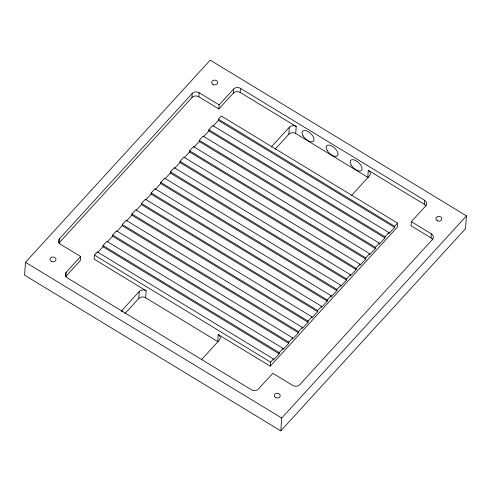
<?xml version="1.0" encoding="UTF-8"?>
<svg xmlns="http://www.w3.org/2000/svg" width="491" height="491" viewBox="0 0 491 491"><rect width="100%" height="100%" fill="white"/><g stroke="black" fill="none" stroke-linecap="round" stroke-linejoin="round"><path stroke-width="0.74" d="M25.495 262.304L24.55 275.138L280.791 430.859L465.505 228.696L466.45 215.862L210.209 60.141L25.495 262.304L281.73 418.025L280.791 430.859M59.178 242.824L59.479 238.743L192.239 93.437A4.941 3.983 4.2 0 1 199.131 92.713L219.152 104.878L218.851 108.959L198.83 96.795A4.941 3.983 4.2 0 0 191.944 97.519L59.178 242.824A4.941 3.983 4.2 0 0 58.834 243.26M65.536 276.807A4.941 3.983 4.2 0 1 65.88 276.378L66.181 272.29L80.61 256.498L60.596 244.334A4.941 3.983 4.2 0 1 59.479 238.743M80.61 256.498L80.315 260.58L65.88 276.378M97.672 252.527L102.963 246.74L103.049 245.568L106.897 241.357L283.062 348.42L279.213 352.63L279.127 353.796L273.358 360.112L273.444 358.946L97.279 251.889L94.395 255.05L94.094 259.131L146.14 290.764L145.624 297.761L217.697 341.558A4.941 3.983 4.2 0 1 218.194 341.902M107.296 242.002L112.586 236.208L112.672 235.042L116.52 230.831L292.685 337.888L292.599 339.054L298.368 332.738L298.454 331.572L302.303 327.356L126.138 220.299L122.29 224.51L122.204 225.676L116.913 231.47M121.829 311.84L121.934 310.441L139.254 291.488A4.941 3.983 4.2 0 1 146.14 290.764M126.537 220.938L131.827 215.15L131.913 213.984L135.761 209.774L311.926 316.83L311.84 317.996L317.616 311.681L317.695 310.515L321.55 306.298L145.379 199.242L141.531 203.452L141.451 204.618L136.154 210.412M124.984 313.54L138.738 298.485L139.254 291.488M145.778 199.88L151.068 194.092L151.154 192.926L155.003 188.71L331.167 295.772L331.081 296.938L336.857 290.623L336.943 289.451L340.791 285.24L164.626 178.184L160.778 182.394L160.692 183.56L155.395 189.354M165.019 178.822L170.309 173.035L170.395 171.868L174.244 167.652L350.408 274.715L350.322 275.881L356.098 269.559L356.184 268.393L360.032 264.183L183.867 157.126L180.019 161.336L179.933 162.503L174.636 168.296M191.944 97.519L192.239 93.437M184.26 157.764L189.551 151.977L189.636 150.805L193.485 146.594L369.649 253.657L369.563 254.823L375.339 248.501L375.425 247.335L379.273 243.125L203.108 136.068L199.26 140.279L199.174 141.445L193.884 147.239M198.83 96.795L199.131 92.713M203.501 136.707L208.792 130.913L208.878 129.747L212.726 125.536L388.89 232.593L388.804 233.765L394.58 227.443L394.666 226.277L397.55 223.117L221.386 116.06L218.501 119.221L218.415 120.387L213.125 126.175M218.851 108.959L233.28 93.167L233.581 89.08A4.941 3.983 4.2 0 1 240.473 88.355L424.641 200.279A4.941 3.983 4.2 0 1 425.758 205.876L411.329 221.668L411.028 225.75L431.049 237.914A4.941 3.983 4.2 0 1 432.89 240.05M217.697 341.558L218.207 334.555L270.259 366.188L397.25 227.204L397.55 223.117M368.275 177.644A4.941 3.983 4.2 0 0 367.777 177.3L295.711 133.503L296.226 126.506L240.173 92.443L240.473 88.355M270.259 366.188L270.559 362.106L273.444 358.946M275.07 149.282L288.818 134.233L289.334 127.23A4.941 3.983 4.2 0 1 296.226 126.506M283.062 348.42L282.976 349.586L288.751 343.264L288.837 342.098L292.685 337.888M302.303 327.356L302.217 328.528L307.992 322.206L308.078 321.04L311.926 316.83M321.55 306.298L321.464 307.464L327.233 301.149L327.319 299.983L331.167 295.772M340.791 285.24L340.705 286.406L346.474 280.091L346.56 278.925L350.408 274.715M360.032 264.183L359.946 265.349L365.715 259.033L365.801 257.867L369.649 253.657M367.777 177.3L368.293 170.303L424.347 204.366A4.941 3.983 4.2 0 1 425.961 206.005M379.273 243.125L379.187 244.291L384.956 237.975L385.042 236.809L388.89 232.593M424.347 204.366L424.641 200.279M431.049 237.914L431.35 233.833L411.329 221.668M219.152 104.878L233.581 89.08M289.334 127.23L272.014 146.183A4.941 3.983 4.2 0 0 271.406 147.085M281.73 418.025L466.45 215.862M218.501 119.221L394.666 226.277M218.415 120.387L394.58 227.443M208.878 129.747L385.042 236.809M208.792 130.913L384.956 237.975M199.26 140.279L375.425 247.335M199.174 141.445L375.339 248.501M189.636 150.805L365.801 257.867M189.551 151.977L365.715 259.033M180.019 161.336L356.184 268.393M179.933 162.503L356.098 269.559M170.395 171.868L346.56 278.925M170.309 173.035L346.474 280.091M160.778 182.394L336.943 289.451M160.692 183.56L336.857 290.623M151.154 192.926L327.319 299.983M151.068 194.092L327.233 301.149M141.531 203.452L317.695 310.515M141.451 204.618L317.616 311.681M131.913 213.984L308.078 321.04M131.827 215.15L307.992 322.206M122.29 224.51L298.454 331.572M122.204 225.676L298.368 332.738M112.672 235.042L288.837 342.098M112.586 236.208L288.751 343.264M103.049 245.568L279.213 352.63M102.963 246.74L279.127 353.796M94.395 255.05L270.559 362.106M431.35 233.833A4.941 3.983 4.2 0 1 432.467 239.424L299.7 384.729A4.941 3.983 4.2 0 1 292.808 385.453L272.793 373.289L258.358 389.081A4.941 3.983 4.2 0 1 251.472 389.811L67.298 277.881A4.941 3.983 4.2 0 1 66.181 272.29M233.28 93.167A4.941 3.983 4.2 0 1 240.173 92.443M138.738 298.485A4.941 3.983 4.2 0 1 145.624 297.761M218.207 334.555A4.941 3.983 4.2 0 1 219.324 340.153L202.01 359.105A4.941 3.983 4.2 0 1 201.598 359.492M368.293 170.303A4.941 3.983 4.2 0 1 369.41 175.895L352.09 194.847A4.941 3.983 4.2 0 1 351.206 195.584M288.818 134.233A4.941 3.983 4.2 0 1 295.711 133.503M121.59 310.871A4.941 3.983 4.2 0 1 121.934 310.441M51.322 261.298A2.964 2.387 4.2 0 0 55.999 259.714A2.964 2.387 4.2 0 0 51.837 257.186A2.964 2.387 4.2 0 0 51.322 261.298M275.531 397.55A2.964 2.387 4.2 0 0 280.208 395.973A2.964 2.387 4.2 0 0 276.046 393.444A2.964 2.387 4.2 0 0 275.531 397.55M437.156 220.662A2.964 2.387 4.2 0 0 441.839 219.084A2.964 2.387 4.2 0 0 437.677 216.556A2.964 2.387 4.2 0 0 437.156 220.662M212.947 84.403A2.964 2.387 4.2 0 0 217.63 82.826A2.964 2.387 4.2 0 0 213.468 80.297A2.964 2.387 4.2 0 0 212.947 84.403M351.151 165.105A7.408 3.707 42.4 0 0 361.536 170.383A7.408 3.707 42.4 0 0 355.644 160.52A7.408 3.707 42.4 0 0 351.151 165.105M327.129 150.504A7.408 3.707 42.4 0 0 337.513 155.782A7.408 3.707 42.4 0 0 331.621 145.925A7.408 3.707 42.4 0 0 327.129 150.504M303.107 135.903A7.408 3.707 42.4 0 0 313.491 141.181A7.408 3.707 42.4 0 0 307.599 131.324A7.408 3.707 42.4 0 0 303.107 135.903"/></g></svg>
